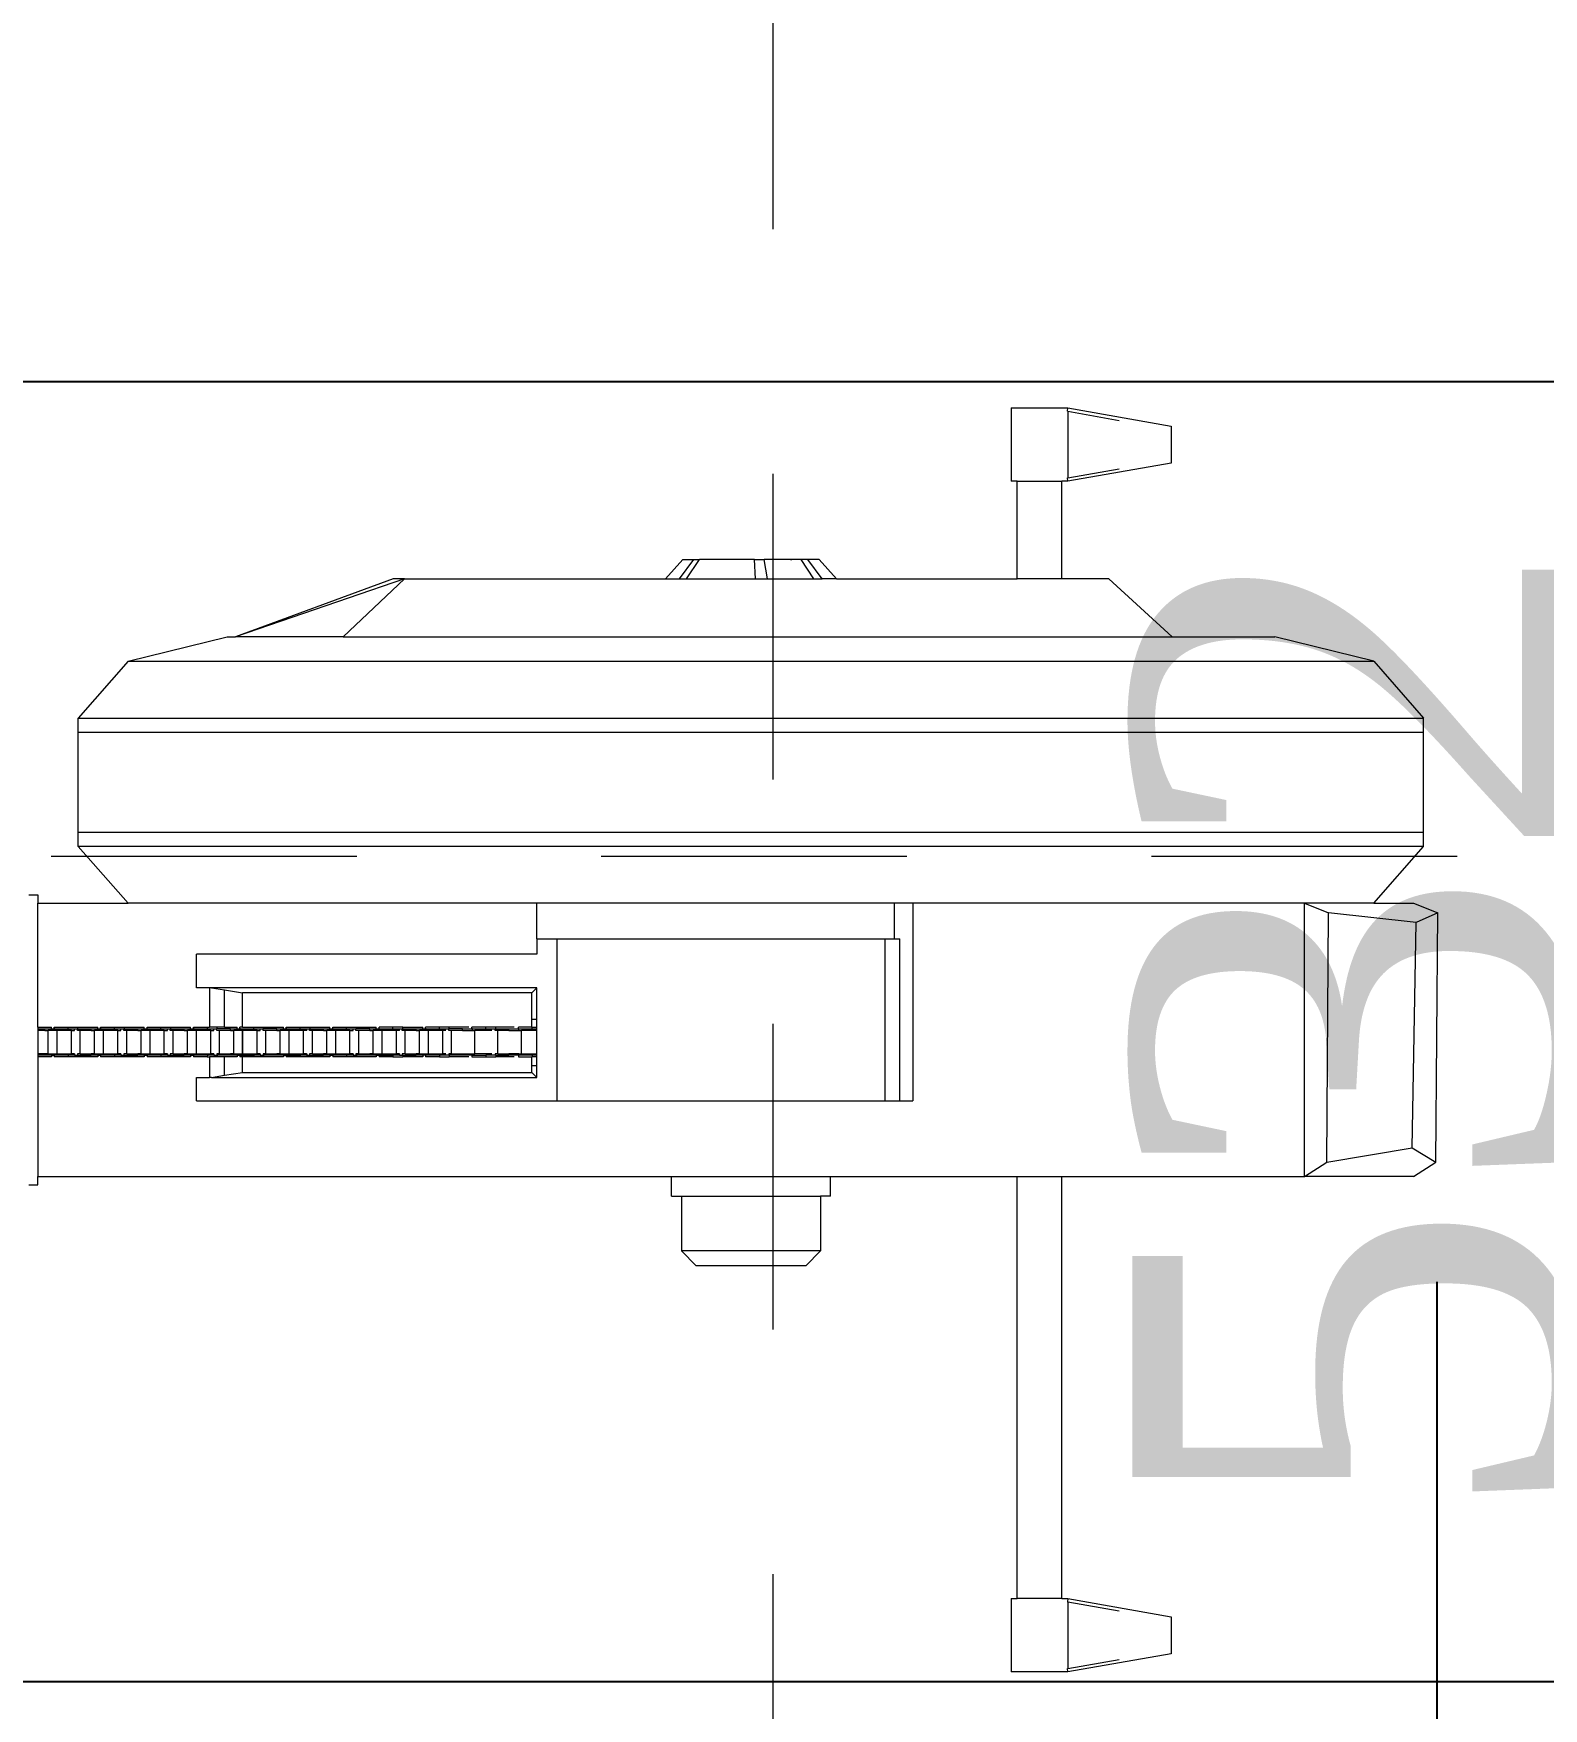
# Model space of a CAD drawing. Header units: millimetres. Extents: x -9564 to 494436, y -140371 to 4257.
# Drawn here: x 85.803 to 86.421, y 123.394 to 124.079 of the extents above; entities that cross this region are included whole.
import ezdxf
from ezdxf.enums import TextEntityAlignment as Align

# ---------------------------------------------------------------- set-up
doc = ezdxf.new("R2010")
doc.units = ezdxf.units.MM
doc.header["$MEASUREMENT"] = 0
doc.linetypes.add('HIDDEN2', pattern=[0.1875, 0.125, -0.0625])
doc.layers.get('DEFPOINTS').update_dxf_attribs({"lineweight": 18})
for name, color, linetype, lineweight in [('AS', 8, 'HIDDEN2', 5), ('Edges', 7, 'Continuous', 18), ('XR-KOP A3_MOZART$0$A-TXTKOP', 3, 'Continuous', 5)]:
    doc.layers.add(name, color=color, linetype=linetype, lineweight=lineweight)
doc.styles.add('HAND', font='ROMAND.SHX', dxfattribs={"width": 0.8, "height": 250})
doc.styles.add('style2', font='times.ttf', dxfattribs={"height": 0.18})
doc.styles.add('XR-KOP A3_MOZART$0$ROMAND', font='romand.shx', dxfattribs={"height": 2, "bigfont": 'bigfont.shx'})
doc.dimstyles.new('ISO-25', dxfattribs={"dimtxt": 0.18, "dimasz": 0.12, "dimexe": 0.1, "dimexo": 0.1, "dimgap": 0.0625, "dimtad": 1, "dimtoh": 1, "dimdec": 0, "dimlfac": 1000, "dimtxsty": 'style2', "dimblk": 'ARCHTICK', "dimcen": 0.15, "dimclrd": 1, "dimclre": 1, "dimclrt": 4, "dimadec": 0, "dimazin": 0, "dimtfac": 1, "dimtdec": 0, "dimtmove": 0, "dimatfit": 3, "dimldrblk": 'OBLIQUE', "dimfxl": 1, "dimarcsym": 0})

# ---------------------------------------------------------------- blocks, each defined once
blk = doc.blocks.new('as2')
at = {"layer": 'AS'}
for p, q in [((253.81479, 142.10882), (253.81479, 163.53901)), ((242.94456, 160.07752), (256.21479, 160.07752))]:
    blk.add_line(p, q, dxfattribs=at)
blk = doc.blocks.new('romaplan')
at = {"layer": 'Edges'}
for p, q in [((21.304, 36.206), (19.193, 35.834)), ((21.304, 36.135), (20.254, 35.95)), ((21.316, 36.137), (21.304, 36.206)), ((22.468, 36.206), (21.304, 36.206)), ((21.316, 36.137), (21.304, 36.135)), ((21.304, 36.135), (21.304, 34.776)), ((22.468, 36.206), (22.468, 34.706)), ((19.193, 35.834), (19.193, 35.078)), ((19.193, 35.078), (21.304, 34.706)), ((21.304, 34.776), (20.254, 34.961)), ((21.315, 34.774), (21.304, 34.776)), ((21.304, 34.706), (21.315, 34.774)), ((21.304, 34.706), (21.429, 34.706)), ((21.429, 32.707), (21.429, 34.706)), ((22.343, 34.706), (21.429, 34.706)), ((22.343, 34.706), (22.468, 34.706)), ((22.343, 32.707), (22.343, 34.706)), ((26.04, 32.707), (26.39, 33.106)), ((26.332, 32.707), (26.623, 33.106)), ((26.39, 33.106), (26.623, 33.106)), ((26.501, 32.707), (26.758, 33.106)), ((26.623, 33.106), (26.758, 33.106)), ((26.758, 33.106), (27.516, 33.106)), ((26.981, 33.106), (26.95, 33.106)), ((27.448, 32.707), (27.516, 33.106)), ((27.714, 33.106), (27.516, 33.106)), ((27.696, 32.707), (27.714, 33.106)), ((27.714, 33.106), (28.842, 33.106)), ((29.106, 32.707), (28.842, 33.106)), ((28.953, 33.106), (28.842, 33.106)), ((29.245, 32.707), (28.953, 33.106)), ((29.182, 33.106), (28.953, 33.106)), ((29.531, 32.707), (29.182, 33.106)), ((19.173, 31.525), (20.465, 32.707)), ((20.465, 32.707), (21.429, 32.707)), ((21.429, 32.707), (22.343, 32.707)), ((26.04, 32.707), (22.343, 32.707)), ((26.04, 32.707), (26.332, 32.707)), ((26.501, 32.707), (26.332, 32.707)), ((27.448, 32.707), (26.501, 32.707)), ((27.696, 32.707), (27.448, 32.707)), ((29.106, 32.707), (27.696, 32.707)), ((29.245, 32.707), (29.106, 32.707)), ((29.531, 32.707), (29.245, 32.707)), ((34.874, 32.707), (29.531, 32.707)), ((34.874, 32.707), (35.106, 32.707)), ((36.125, 31.525), (34.874, 32.707)), ((34.874, 32.707), (38.327, 31.525)), ((35.106, 32.707), (38.327, 31.525)), ((15.048, 31.025), (17.075, 31.525)), ((19.173, 31.525), (17.075, 31.525)), ((36.125, 31.525), (19.173, 31.525)), ((36.125, 31.525), (38.327, 31.525)), ((38.497, 31.525), (38.327, 31.525)), ((40.524, 31.025), (38.497, 31.525)), ((15.048, 31.025), (14.029, 29.863)), ((40.524, 31.025), (15.048, 31.025)), ((40.524, 31.025), (41.543, 29.863)), ((14.029, 29.57), (14.029, 29.863)), ((41.543, 29.863), (14.029, 29.863)), ((41.543, 29.57), (41.543, 29.863)), ((14.029, 27.531), (14.029, 29.57)), ((14.029, 29.57), (41.543, 29.57)), ((41.543, 27.531), (41.543, 29.57)), ((14.029, 27.238), (14.029, 27.531)), ((41.543, 27.531), (14.029, 27.531)), ((41.543, 27.238), (41.543, 27.531)), ((15.048, 26.077), (14.029, 27.238)), ((14.029, 27.238), (41.543, 27.238)), ((40.524, 26.077), (41.543, 27.238)), ((14.234, 26.077), (13.742, 25.88)), ((15.048, 26.077), (14.234, 26.077)), ((15.048, 26.077), (16.463, 26.077)), ((16.463, 26.077), (15.972, 25.88)), ((16.463, 20.488), (16.463, 26.077)), ((16.463, 26.077), (24.479, 26.077)), ((24.479, 26.077), (24.479, 22.036)), ((24.479, 26.077), (24.854, 26.077)), ((24.854, 25.347), (24.854, 26.077)), ((24.854, 26.077), (32.168, 26.077)), ((32.168, 25.347), (32.168, 26.077)), ((32.168, 26.077), (40.524, 26.077)), ((42.368, 26.077), (40.524, 26.077)), ((42.552, 26.248), (42.368, 26.248)), ((42.368, 26.248), (42.368, 26.077)), ((42.368, 23.539), (42.368, 26.077)), ((13.782, 20.783), (13.742, 25.88)), ((13.742, 25.88), (14.183, 25.683)), ((14.183, 25.683), (15.972, 25.88)), ((16.012, 20.783), (15.972, 25.88)), ((14.263, 21.077), (14.183, 25.683)), ((24.854, 25.347), (24.742, 25.347)), ((24.742, 22.036), (24.742, 25.347)), ((25.045, 25.347), (24.854, 25.347)), ((25.045, 22.036), (25.045, 25.347)), ((31.753, 25.347), (25.045, 25.347)), ((31.753, 22.036), (31.753, 25.347)), ((32.168, 25.347), (31.753, 25.347)), ((32.168, 25.347), (32.168, 25.033)), ((32.168, 25.033), (39.126, 25.033)), ((39.126, 24.345), (39.126, 25.033)), ((32.168, 24.345), (38.816, 24.345)), ((32.168, 24.345), (32.271, 24.244)), ((32.168, 23.705), (32.168, 24.345)), ((38.816, 24.345), (38.553, 24.303)), ((38.816, 24.345), (38.863, 24.345)), ((38.863, 24.345), (38.863, 23.539)), ((38.863, 24.345), (39.126, 24.345)), ((32.271, 24.244), (38.187, 24.244)), ((32.271, 23.705), (32.271, 24.244)), ((38.553, 24.303), (38.187, 24.244)), ((38.187, 23.539), (38.187, 24.244)), ((38.553, 23.539), (38.553, 24.303)), ((32.271, 23.705), (32.168, 23.705)), ((32.168, 23.539), (32.168, 23.705)), ((32.271, 23.539), (32.271, 23.705)), ((32.168, 23.508), (32.168, 23.539)), ((32.261, 23.539), (32.168, 23.539)), ((32.168, 22.968), (32.168, 23.508)), ((32.26, 23.508), (32.168, 23.508)), ((32.176, 23.477), (32.482, 23.477)), ((32.26, 23.508), (32.261, 23.539)), ((32.533, 23.508), (32.26, 23.508)), ((32.261, 23.539), (32.271, 23.539)), ((32.271, 23.539), (32.544, 23.539)), ((32.482, 22.999), (32.482, 23.477)), ((32.533, 23.477), (32.482, 23.477)), ((32.533, 23.477), (32.533, 23.508)), ((32.533, 23.508), (32.544, 23.508)), ((32.735, 23.477), (32.533, 23.477)), ((32.544, 23.508), (32.544, 23.539)), ((32.735, 23.508), (32.544, 23.508)), ((32.631, 23.539), (33.007, 23.539)), ((32.735, 23.477), (32.735, 23.508)), ((33.007, 23.508), (32.735, 23.508)), ((32.735, 23.477), (32.96, 23.477)), ((32.96, 22.999), (32.96, 23.477)), ((32.96, 23.477), (33.019, 23.477)), ((33.007, 23.508), (33.007, 23.539)), ((33.007, 23.539), (33.21, 23.539)), ((33.007, 23.508), (33.019, 23.508)), ((33.019, 23.477), (33.019, 23.508)), ((33.21, 23.508), (33.019, 23.508)), ((33.089, 23.477), (33.432, 23.477)), ((33.21, 23.508), (33.21, 23.539)), ((33.21, 23.539), (33.493, 23.539)), ((33.482, 23.508), (33.21, 23.508)), ((33.432, 22.999), (33.432, 23.477)), ((33.481, 23.477), (33.432, 23.477)), ((33.481, 23.477), (33.482, 23.508)), ((33.684, 23.477), (33.481, 23.477)), ((33.482, 23.508), (33.493, 23.508)), ((33.493, 23.508), (33.493, 23.539)), ((33.685, 23.508), (33.493, 23.508)), ((33.554, 23.539), (33.956, 23.539)), ((33.684, 23.477), (33.685, 23.508)), ((33.684, 23.477), (33.909, 23.477)), ((33.685, 23.508), (33.956, 23.508)), ((33.909, 22.999), (33.909, 23.477)), ((33.909, 23.477), (33.967, 23.477)), ((33.956, 23.508), (33.956, 23.539)), ((33.956, 23.539), (34.159, 23.539)), ((33.956, 23.508), (33.968, 23.508)), ((33.967, 23.477), (33.968, 23.508)), ((34.158, 23.508), (33.968, 23.508)), ((34.027, 23.477), (34.089, 23.477)), ((34.089, 22.999), (34.089, 23.477)), ((34.089, 23.477), (34.381, 23.477)), ((34.158, 23.508), (34.159, 23.539)), ((34.431, 23.508), (34.158, 23.508)), ((34.159, 23.539), (34.443, 23.539)), ((34.381, 22.999), (34.381, 23.477)), ((34.381, 23.477), (34.431, 23.477)), ((34.431, 23.477), (34.431, 23.508)), ((34.431, 23.508), (34.443, 23.508)), ((34.431, 23.477), (34.564, 23.477)), ((34.443, 23.508), (34.443, 23.539)), ((34.5, 23.508), (34.443, 23.508)), ((34.5, 23.508), (34.5, 23.539)), ((34.905, 23.539), (34.5, 23.539)), ((34.634, 23.508), (34.5, 23.508)), ((34.564, 22.999), (34.564, 23.477)), ((34.634, 23.477), (34.564, 23.477)), ((34.634, 23.477), (34.634, 23.508)), ((34.905, 23.508), (34.634, 23.508)), ((34.634, 23.477), (34.858, 23.477)), ((34.858, 22.999), (34.858, 23.477)), ((34.858, 23.477), (34.917, 23.477)), ((34.905, 23.508), (34.905, 23.539)), ((34.905, 23.539), (35.108, 23.539)), ((34.905, 23.508), (34.917, 23.508)), ((34.917, 23.477), (34.917, 23.508)), ((34.974, 23.508), (34.917, 23.508)), ((34.974, 23.477), (34.974, 23.508)), ((34.975, 23.477), (34.974, 23.508)), ((35.108, 23.508), (34.974, 23.508)), ((34.974, 23.477), (34.975, 23.477)), ((34.975, 23.477), (35.039, 23.477)), ((35.039, 22.999), (35.039, 23.477)), ((35.039, 23.477), (35.33, 23.477)), ((35.108, 23.508), (35.108, 23.539)), ((35.108, 23.539), (35.392, 23.539)), ((35.38, 23.508), (35.108, 23.508)), ((35.33, 22.999), (35.33, 23.477)), ((35.33, 23.477), (35.379, 23.477)), ((35.379, 23.477), (35.38, 23.508)), ((35.379, 23.477), (35.514, 23.477)), ((35.38, 23.508), (35.392, 23.508)), ((35.392, 23.508), (35.392, 23.539)), ((35.449, 23.508), (35.392, 23.508)), ((35.449, 23.508), (35.449, 23.539)), ((35.855, 23.539), (35.449, 23.539)), ((35.583, 23.508), (35.449, 23.508)), ((35.514, 22.999), (35.514, 23.477)), ((35.582, 23.477), (35.514, 23.477)), ((35.582, 23.477), (35.583, 23.508)), ((35.582, 23.477), (35.808, 23.477)), ((35.583, 23.508), (35.855, 23.508)), ((35.808, 22.999), (35.808, 23.477)), ((35.808, 23.477), (35.865, 23.477)), ((35.855, 23.508), (35.855, 23.539)), ((36.057, 23.539), (35.855, 23.539)), ((35.855, 23.508), (35.866, 23.508)), ((35.865, 23.477), (35.866, 23.508)), ((35.924, 23.508), (35.866, 23.508)), ((35.924, 23.477), (35.924, 23.508)), ((36.057, 23.508), (35.924, 23.508)), ((35.988, 23.477), (35.924, 23.477)), ((35.988, 22.999), (35.988, 23.477)), ((35.988, 23.477), (36.279, 23.477)), ((36.057, 23.508), (36.057, 23.539)), ((36.341, 23.539), (36.057, 23.539)), ((36.329, 23.508), (36.057, 23.508)), ((36.279, 22.999), (36.279, 23.477)), ((36.279, 23.477), (36.329, 23.477)), ((36.329, 23.477), (36.329, 23.508)), ((36.329, 23.508), (36.341, 23.508)), ((36.329, 23.477), (36.463, 23.477)), ((36.341, 23.508), (36.341, 23.539)), ((36.399, 23.508), (36.341, 23.508)), ((36.399, 23.508), (36.399, 23.539)), ((36.804, 23.539), (36.399, 23.539)), ((36.532, 23.508), (36.399, 23.508)), ((36.463, 22.999), (36.463, 23.477)), ((36.532, 23.477), (36.463, 23.477)), ((36.532, 23.477), (36.532, 23.508)), ((36.804, 23.508), (36.532, 23.508)), ((36.532, 23.477), (36.757, 23.477)), ((36.757, 22.999), (36.757, 23.477)), ((36.757, 23.477), (36.816, 23.477)), ((36.804, 23.508), (36.804, 23.539)), ((37.007, 23.539), (36.804, 23.539)), ((36.804, 23.508), (36.816, 23.508)), ((36.816, 23.477), (36.816, 23.508)), ((36.872, 23.508), (36.816, 23.508)), ((36.872, 23.477), (36.872, 23.508)), ((36.873, 23.477), (36.872, 23.508)), ((37.007, 23.508), (36.872, 23.508)), ((36.872, 23.477), (36.873, 23.477)), ((36.873, 23.477), (36.937, 23.477)), ((36.937, 22.999), (36.937, 23.477)), ((36.937, 23.477), (37.228, 23.477)), ((37.007, 23.508), (37.007, 23.539)), ((37.29, 23.539), (37.007, 23.539)), ((37.279, 23.508), (37.007, 23.508)), ((37.228, 22.999), (37.228, 23.477)), ((37.228, 23.477), (37.278, 23.477)), ((37.278, 23.477), (37.279, 23.508)), ((37.278, 23.477), (37.412, 23.477)), ((37.279, 23.508), (37.29, 23.508)), ((37.29, 23.508), (37.29, 23.539)), ((37.348, 23.508), (37.29, 23.508)), ((37.348, 23.508), (37.348, 23.539)), ((37.753, 23.539), (37.348, 23.539)), ((37.481, 23.508), (37.348, 23.508)), ((37.412, 22.999), (37.412, 23.477)), ((37.48, 23.477), (37.412, 23.477)), ((37.48, 23.477), (37.481, 23.508)), ((37.48, 23.477), (37.706, 23.477)), ((37.481, 23.508), (37.753, 23.508)), ((37.706, 22.999), (37.706, 23.477)), ((37.706, 23.477), (37.764, 23.477)), ((37.753, 23.508), (37.753, 23.539)), ((37.956, 23.539), (37.753, 23.539)), ((37.753, 23.508), (37.765, 23.508)), ((37.764, 23.477), (37.765, 23.508)), ((37.822, 23.508), (37.765, 23.508)), ((37.822, 23.477), (37.822, 23.508)), ((37.956, 23.508), (37.822, 23.508)), ((37.886, 23.477), (37.822, 23.477)), ((37.886, 22.999), (37.886, 23.477)), ((37.886, 23.477), (38.177, 23.477)), ((37.956, 23.508), (37.956, 23.539)), ((38.187, 23.539), (37.956, 23.539)), ((38.228, 23.508), (37.956, 23.508)), ((38.177, 23.477), (38.187, 23.477)), ((38.177, 22.999), (38.177, 23.477)), ((38.187, 23.539), (38.239, 23.539)), ((38.187, 22.999), (38.187, 23.477)), ((38.187, 23.477), (38.227, 23.477)), ((38.227, 23.477), (38.228, 23.508)), ((38.227, 23.477), (38.361, 23.477)), ((38.228, 23.508), (38.239, 23.508)), ((38.239, 23.508), (38.239, 23.539)), ((38.297, 23.508), (38.239, 23.508)), ((38.297, 23.508), (38.297, 23.539)), ((38.553, 23.539), (38.297, 23.539)), ((38.43, 23.508), (38.297, 23.508)), ((38.361, 22.999), (38.361, 23.477)), ((38.429, 23.477), (38.361, 23.477)), ((38.429, 23.477), (38.43, 23.508)), ((38.429, 23.477), (38.655, 23.477)), ((38.43, 23.508), (38.702, 23.508)), ((38.553, 23.539), (38.702, 23.539)), ((38.655, 22.999), (38.655, 23.477)), ((38.655, 23.477), (38.713, 23.477)), ((38.702, 23.508), (38.702, 23.539)), ((38.702, 23.539), (38.863, 23.539)), ((38.702, 23.508), (38.714, 23.508)), ((38.713, 23.477), (38.714, 23.508)), ((38.772, 23.508), (38.714, 23.508)), ((38.772, 23.477), (38.772, 23.508)), ((38.904, 23.508), (38.772, 23.508)), ((38.835, 23.477), (38.772, 23.477)), ((38.835, 22.999), (38.835, 23.477)), ((38.835, 23.477), (39.127, 23.477)), ((38.905, 23.539), (38.863, 23.539)), ((38.904, 23.508), (38.905, 23.539)), ((39.177, 23.508), (38.904, 23.508)), ((39.188, 23.539), (38.905, 23.539)), ((39.127, 22.999), (39.127, 23.477)), ((39.127, 23.477), (39.177, 23.477)), ((39.177, 23.477), (39.177, 23.508)), ((39.177, 23.508), (39.188, 23.508)), ((39.177, 23.477), (39.31, 23.477)), ((39.188, 23.508), (39.188, 23.539)), ((39.246, 23.508), (39.188, 23.508)), ((39.246, 23.508), (39.246, 23.539)), ((39.651, 23.539), (39.246, 23.539)), ((39.38, 23.508), (39.246, 23.508)), ((39.31, 22.999), (39.31, 23.477)), ((39.38, 23.477), (39.31, 23.477)), ((39.38, 23.477), (39.38, 23.508)), ((39.651, 23.508), (39.38, 23.508)), ((39.38, 23.477), (39.604, 23.477)), ((39.604, 22.999), (39.604, 23.477)), ((39.604, 23.477), (39.663, 23.477)), ((39.651, 23.508), (39.651, 23.539)), ((39.854, 23.539), (39.651, 23.539)), ((39.651, 23.508), (39.663, 23.508)), ((39.663, 23.477), (39.663, 23.508)), ((39.721, 23.508), (39.663, 23.508)), ((39.721, 23.477), (39.721, 23.508)), ((39.854, 23.508), (39.721, 23.508)), ((39.785, 23.477), (39.721, 23.477)), ((39.785, 22.999), (39.785, 23.477)), ((39.785, 23.477), (40.076, 23.477)), ((39.854, 23.508), (39.854, 23.539)), ((40.138, 23.539), (39.854, 23.539)), ((40.126, 23.508), (39.854, 23.508)), ((40.076, 22.999), (40.076, 23.477)), ((40.076, 23.477), (40.126, 23.477)), ((40.126, 23.477), (40.126, 23.508)), ((40.126, 23.508), (40.138, 23.508)), ((40.126, 23.477), (40.26, 23.477)), ((40.138, 23.508), (40.138, 23.539)), ((40.195, 23.508), (40.138, 23.508)), ((40.195, 23.508), (40.195, 23.539)), ((40.601, 23.539), (40.195, 23.539)), ((40.329, 23.508), (40.195, 23.508)), ((40.26, 22.999), (40.26, 23.477)), ((40.329, 23.477), (40.26, 23.477)), ((40.329, 23.477), (40.329, 23.508)), ((40.601, 23.508), (40.329, 23.508)), ((40.329, 23.477), (40.554, 23.477)), ((40.554, 22.999), (40.554, 23.477)), ((40.554, 23.477), (40.612, 23.477)), ((40.601, 23.508), (40.601, 23.539)), ((40.803, 23.539), (40.601, 23.539)), ((40.601, 23.508), (40.612, 23.508)), ((40.612, 23.477), (40.612, 23.508)), ((40.67, 23.508), (40.612, 23.508)), ((40.67, 23.477), (40.67, 23.508)), ((40.803, 23.508), (40.67, 23.508)), ((40.734, 23.477), (40.67, 23.477)), ((40.734, 22.999), (40.734, 23.477)), ((40.734, 23.477), (41.025, 23.477)), ((40.803, 23.508), (40.803, 23.539)), ((41.087, 23.539), (40.803, 23.539)), ((41.075, 23.508), (40.803, 23.508)), ((41.025, 22.999), (41.025, 23.477)), ((41.025, 23.477), (41.075, 23.477)), ((41.075, 23.477), (41.075, 23.508)), ((41.075, 23.508), (41.087, 23.508)), ((41.075, 23.477), (41.209, 23.477)), ((41.087, 23.508), (41.087, 23.539)), ((41.144, 23.508), (41.087, 23.508)), ((41.144, 23.508), (41.144, 23.539)), ((41.55, 23.539), (41.144, 23.539)), ((41.278, 23.508), (41.144, 23.508)), ((41.209, 22.999), (41.209, 23.477)), ((41.278, 23.477), (41.209, 23.477)), ((41.278, 23.477), (41.278, 23.508)), ((41.55, 23.508), (41.278, 23.508)), ((41.278, 23.477), (41.503, 23.477)), ((41.503, 22.999), (41.503, 23.477)), ((41.503, 23.477), (41.562, 23.477)), ((41.55, 23.508), (41.55, 23.539)), ((41.753, 23.539), (41.55, 23.539)), ((41.55, 23.508), (41.562, 23.508)), ((41.562, 23.477), (41.562, 23.508)), ((41.619, 23.508), (41.562, 23.508)), ((41.619, 23.477), (41.619, 23.508)), ((41.752, 23.508), (41.619, 23.508)), ((41.683, 23.477), (41.619, 23.477)), ((41.683, 22.999), (41.683, 23.477)), ((41.683, 23.477), (41.974, 23.477)), ((41.752, 23.508), (41.753, 23.539)), ((42.024, 23.508), (41.752, 23.508)), ((42.036, 23.539), (41.753, 23.539)), ((41.974, 22.999), (41.974, 23.477)), ((41.974, 23.477), (42.024, 23.477)), ((42.024, 23.477), (42.024, 23.508)), ((42.024, 23.508), (42.036, 23.508)), ((42.024, 23.477), (42.158, 23.477)), ((42.036, 23.508), (42.036, 23.539)), ((42.094, 23.508), (42.036, 23.508)), ((42.094, 23.508), (42.094, 23.539)), ((42.368, 23.539), (42.094, 23.539)), ((42.227, 23.508), (42.094, 23.508)), ((42.158, 22.999), (42.158, 23.477)), ((42.227, 23.477), (42.158, 23.477)), ((42.227, 23.477), (42.227, 23.508)), ((42.368, 23.508), (42.227, 23.508)), ((42.227, 23.477), (42.368, 23.477)), ((42.368, 23.539), (42.368, 23.508)), ((42.368, 23.508), (42.368, 23.477)), ((42.368, 23.477), (42.368, 22.999)), ((32.168, 22.938), (32.168, 22.968)), ((32.168, 22.968), (32.26, 22.968)), ((32.482, 22.999), (32.176, 22.999)), ((32.26, 22.968), (32.261, 22.938)), ((32.26, 22.968), (32.532, 22.968)), ((32.532, 22.999), (32.482, 22.999)), ((32.532, 22.999), (32.532, 22.968)), ((32.532, 22.999), (32.735, 22.999)), ((32.532, 22.968), (32.544, 22.968)), ((32.544, 22.968), (32.544, 22.938)), ((32.544, 22.968), (32.735, 22.968)), ((32.735, 22.999), (32.735, 22.968)), ((32.96, 22.999), (32.735, 22.999)), ((33.007, 22.968), (32.735, 22.968)), ((32.96, 22.999), (33.019, 22.999)), ((33.007, 22.968), (33.007, 22.938)), ((33.007, 22.968), (33.019, 22.968)), ((33.019, 22.999), (33.019, 22.968)), ((33.019, 22.968), (33.209, 22.968)), ((33.089, 22.999), (33.432, 22.999)), ((33.209, 22.968), (33.21, 22.938)), ((33.481, 22.968), (33.209, 22.968)), ((33.481, 22.999), (33.432, 22.999)), ((33.481, 22.999), (33.481, 22.968)), ((33.684, 22.999), (33.481, 22.999)), ((33.481, 22.968), (33.493, 22.968)), ((33.493, 22.968), (33.493, 22.938)), ((33.493, 22.968), (33.684, 22.968)), ((33.684, 22.999), (33.684, 22.968)), ((33.909, 22.999), (33.684, 22.999)), ((33.684, 22.968), (33.956, 22.968)), ((33.909, 22.999), (33.967, 22.999)), ((33.956, 22.968), (33.956, 22.938)), ((33.956, 22.968), (33.967, 22.968)), ((33.967, 22.999), (33.967, 22.968)), ((33.967, 22.968), (34.158, 22.968)), ((34.027, 22.999), (34.089, 22.999)), ((34.381, 22.999), (34.089, 22.999)), ((34.158, 22.968), (34.159, 22.938)), ((34.158, 22.968), (34.431, 22.968)), ((34.431, 22.999), (34.381, 22.999)), ((34.431, 22.999), (34.431, 22.968)), ((34.564, 22.999), (34.431, 22.999)), ((34.431, 22.968), (34.442, 22.968)), ((34.442, 22.968), (34.442, 22.938)), ((34.442, 22.968), (34.5, 22.968)), ((34.5, 22.968), (34.5, 22.938)), ((34.5, 22.968), (34.634, 22.968)), ((34.564, 22.999), (34.634, 22.999)), ((34.634, 22.999), (34.634, 22.968)), ((34.858, 22.999), (34.634, 22.999)), ((34.905, 22.968), (34.634, 22.968)), ((34.858, 22.999), (34.917, 22.999)), ((34.905, 22.968), (34.906, 22.938)), ((34.905, 22.968), (34.917, 22.968)), ((34.917, 22.999), (34.917, 22.968)), ((34.974, 22.968), (34.917, 22.968)), ((34.975, 22.999), (34.974, 22.999)), ((34.974, 22.999), (34.974, 22.968)), ((34.975, 22.999), (34.974, 22.968)), ((34.974, 22.968), (35.108, 22.968)), ((34.975, 22.999), (35.039, 22.999)), ((35.33, 22.999), (35.039, 22.999)), ((35.108, 22.968), (35.108, 22.938)), ((35.379, 22.968), (35.108, 22.968)), ((35.379, 22.999), (35.33, 22.999)), ((35.379, 22.999), (35.379, 22.968)), ((35.514, 22.999), (35.379, 22.999)), ((35.379, 22.968), (35.392, 22.968)), ((35.392, 22.968), (35.392, 22.938)), ((35.449, 22.968), (35.392, 22.968)), ((35.449, 22.968), (35.449, 22.938)), ((35.449, 22.968), (35.583, 22.968)), ((35.514, 22.999), (35.582, 22.999)), ((35.582, 22.999), (35.583, 22.968)), ((35.808, 22.999), (35.582, 22.999)), ((35.583, 22.968), (35.854, 22.968)), ((35.808, 22.999), (35.866, 22.999)), ((35.854, 22.968), (35.855, 22.938)), ((35.854, 22.968), (35.866, 22.968)), ((35.866, 22.999), (35.866, 22.968)), ((35.924, 22.968), (35.866, 22.968)), ((35.924, 22.999), (35.924, 22.968)), ((35.924, 22.999), (35.988, 22.999)), ((35.924, 22.968), (36.057, 22.968)), ((36.279, 22.999), (35.988, 22.999)), ((36.057, 22.968), (36.057, 22.938)), ((36.057, 22.968), (36.329, 22.968)), ((36.329, 22.999), (36.279, 22.999)), ((36.329, 22.999), (36.329, 22.968)), ((36.463, 22.999), (36.329, 22.999)), ((36.329, 22.968), (36.341, 22.968)), ((36.341, 22.968), (36.341, 22.938)), ((36.398, 22.968), (36.341, 22.968)), ((36.398, 22.968), (36.398, 22.938)), ((36.398, 22.968), (36.532, 22.968)), ((36.463, 22.999), (36.532, 22.999)), ((36.532, 22.999), (36.532, 22.968)), ((36.757, 22.999), (36.532, 22.999)), ((36.804, 22.968), (36.532, 22.968)), ((36.757, 22.999), (36.815, 22.999)), ((36.804, 22.968), (36.804, 22.938)), ((36.804, 22.968), (36.815, 22.968)), ((36.815, 22.999), (36.815, 22.968)), ((36.872, 22.968), (36.815, 22.968)), ((36.874, 22.999), (36.872, 22.999)), ((36.872, 22.999), (36.872, 22.968)), ((36.874, 22.968), (36.872, 22.968)), ((36.874, 22.999), (36.874, 22.968)), ((36.874, 22.999), (36.937, 22.999)), ((36.874, 22.968), (37.006, 22.968)), ((37.228, 22.999), (36.937, 22.999)), ((37.006, 22.968), (37.006, 22.938)), ((37.278, 22.968), (37.006, 22.968)), ((37.278, 22.999), (37.228, 22.999)), ((37.278, 22.999), (37.278, 22.968)), ((37.412, 22.999), (37.278, 22.999)), ((37.278, 22.968), (37.29, 22.968)), ((37.29, 22.968), (37.29, 22.938)), ((37.348, 22.968), (37.29, 22.968)), ((37.348, 22.968), (37.348, 22.938)), ((37.348, 22.968), (37.481, 22.968)), ((37.412, 22.999), (37.48, 22.999)), ((37.48, 22.999), (37.481, 22.968)), ((37.706, 22.999), (37.48, 22.999)), ((37.481, 22.968), (37.753, 22.968)), ((37.706, 22.999), (37.764, 22.999)), ((37.753, 22.968), (37.753, 22.938)), ((37.753, 22.968), (37.764, 22.968)), ((37.764, 22.999), (37.764, 22.968)), ((37.822, 22.968), (37.764, 22.968)), ((37.823, 22.999), (37.822, 22.999)), ((37.822, 22.999), (37.822, 22.968)), ((37.823, 22.968), (37.822, 22.968)), ((37.823, 22.999), (37.823, 22.968)), ((37.823, 22.999), (37.886, 22.999)), ((37.823, 22.968), (37.955, 22.968)), ((38.177, 22.999), (37.886, 22.999)), ((37.955, 22.968), (37.956, 22.938)), ((38.227, 22.968), (37.955, 22.968)), ((38.187, 22.999), (38.177, 22.999)), ((38.227, 22.999), (38.187, 22.999)), ((38.227, 22.999), (38.227, 22.968)), ((38.361, 22.999), (38.227, 22.999)), ((38.227, 22.968), (38.239, 22.968)), ((38.239, 22.968), (38.239, 22.938)), ((38.297, 22.968), (38.239, 22.968)), ((38.297, 22.968), (38.297, 22.938)), ((38.297, 22.968), (38.43, 22.968)), ((38.361, 22.999), (38.43, 22.999)), ((38.43, 22.999), (38.43, 22.968)), ((38.655, 22.999), (38.43, 22.999)), ((38.43, 22.968), (38.702, 22.968)), ((38.655, 22.999), (38.713, 22.999)), ((38.702, 22.968), (38.702, 22.938)), ((38.702, 22.968), (38.713, 22.968)), ((38.713, 22.999), (38.713, 22.968)), ((38.771, 22.968), (38.713, 22.968)), ((38.771, 22.999), (38.771, 22.968)), ((38.771, 22.999), (38.835, 22.999)), ((38.771, 22.968), (38.904, 22.968)), ((39.127, 22.999), (38.835, 22.999)), ((38.904, 22.968), (38.905, 22.938)), ((38.904, 22.968), (39.177, 22.968)), ((39.177, 22.999), (39.127, 22.999)), ((39.177, 22.999), (39.177, 22.968)), ((39.31, 22.999), (39.177, 22.999)), ((39.177, 22.968), (39.188, 22.968)), ((39.188, 22.968), (39.188, 22.938)), ((39.246, 22.968), (39.188, 22.968)), ((39.246, 22.968), (39.246, 22.938)), ((39.246, 22.968), (39.38, 22.968)), ((39.31, 22.999), (39.38, 22.999)), ((39.38, 22.999), (39.38, 22.968)), ((39.604, 22.999), (39.38, 22.999)), ((39.651, 22.968), (39.38, 22.968)), ((39.604, 22.999), (39.663, 22.999)), ((39.651, 22.968), (39.652, 22.938)), ((39.651, 22.968), (39.663, 22.968)), ((39.663, 22.999), (39.663, 22.968)), ((39.721, 22.968), (39.663, 22.968)), ((39.721, 22.999), (39.721, 22.968)), ((39.721, 22.999), (39.785, 22.999)), ((39.721, 22.968), (39.853, 22.968)), ((40.076, 22.999), (39.785, 22.999)), ((39.853, 22.968), (39.854, 22.938)), ((39.853, 22.968), (40.126, 22.968)), ((40.126, 22.999), (40.076, 22.999)), ((40.126, 22.999), (40.126, 22.968)), ((40.26, 22.999), (40.126, 22.999)), ((40.126, 22.968), (40.137, 22.968)), ((40.137, 22.968), (40.137, 22.938)), ((40.195, 22.968), (40.137, 22.968)), ((40.195, 22.968), (40.195, 22.938)), ((40.195, 22.968), (40.329, 22.968)), ((40.26, 22.999), (40.329, 22.999)), ((40.329, 22.999), (40.329, 22.968)), ((40.554, 22.999), (40.329, 22.999)), ((40.6, 22.968), (40.329, 22.968)), ((40.554, 22.999), (40.612, 22.999)), ((40.6, 22.968), (40.601, 22.938)), ((40.6, 22.968), (40.612, 22.968)), ((40.612, 22.999), (40.612, 22.968)), ((40.67, 22.968), (40.612, 22.968)), ((40.67, 22.999), (40.67, 22.968)), ((40.67, 22.999), (40.734, 22.999)), ((40.67, 22.968), (40.803, 22.968)), ((41.025, 22.999), (40.734, 22.999)), ((40.803, 22.968), (40.803, 22.938)), ((40.803, 22.968), (41.075, 22.968)), ((41.075, 22.999), (41.025, 22.999)), ((41.075, 22.999), (41.075, 22.968)), ((41.209, 22.999), (41.075, 22.999)), ((41.075, 22.968), (41.087, 22.968)), ((41.087, 22.968), (41.087, 22.938)), ((41.144, 22.968), (41.087, 22.968)), ((41.144, 22.968), (41.144, 22.938)), ((41.144, 22.968), (41.278, 22.968)), ((41.209, 22.999), (41.278, 22.999)), ((41.278, 22.999), (41.278, 22.968)), ((41.503, 22.999), (41.278, 22.999)), ((41.55, 22.968), (41.278, 22.968)), ((41.503, 22.999), (41.561, 22.999)), ((41.55, 22.968), (41.55, 22.938)), ((41.55, 22.968), (41.561, 22.968)), ((41.561, 22.999), (41.561, 22.968)), ((41.619, 22.968), (41.561, 22.968)), ((41.619, 22.999), (41.619, 22.968)), ((41.619, 22.999), (41.683, 22.999)), ((41.619, 22.968), (41.752, 22.968)), ((41.974, 22.999), (41.683, 22.999)), ((41.752, 22.968), (41.752, 22.938)), ((41.752, 22.968), (42.024, 22.968)), ((42.024, 22.999), (41.974, 22.999)), ((42.024, 22.999), (42.024, 22.968)), ((42.158, 22.999), (42.024, 22.999)), ((42.024, 22.968), (42.036, 22.968)), ((42.036, 22.968), (42.036, 22.938)), ((42.093, 22.968), (42.036, 22.968)), ((42.093, 22.968), (42.093, 22.938)), ((42.093, 22.968), (42.227, 22.968)), ((42.158, 22.999), (42.227, 22.999)), ((42.227, 22.999), (42.227, 22.968)), ((42.227, 22.999), (42.368, 22.999)), ((42.227, 22.968), (42.368, 22.968)), ((42.368, 22.999), (42.368, 22.968)), ((42.368, 22.968), (42.368, 22.938)), ((32.168, 22.754), (32.168, 22.938)), ((32.168, 22.938), (32.261, 22.938)), ((32.168, 22.516), (32.168, 22.754)), ((32.168, 22.754), (32.271, 22.754)), ((32.168, 22.516), (32.271, 22.617)), ((32.271, 22.938), (32.261, 22.938)), ((32.271, 22.754), (32.271, 22.938)), ((32.544, 22.938), (32.271, 22.938)), ((32.271, 22.617), (32.271, 22.754)), ((38.187, 22.617), (32.271, 22.617)), ((32.631, 22.938), (33.007, 22.938)), ((33.21, 22.938), (33.007, 22.938)), ((33.493, 22.938), (33.21, 22.938)), ((33.554, 22.938), (33.956, 22.938)), ((34.159, 22.938), (33.956, 22.938)), ((34.159, 22.938), (34.442, 22.938)), ((34.5, 22.938), (34.906, 22.938)), ((35.108, 22.938), (34.906, 22.938)), ((35.108, 22.938), (35.392, 22.938)), ((35.449, 22.938), (35.855, 22.938)), ((35.855, 22.938), (36.057, 22.938)), ((36.057, 22.938), (36.341, 22.938)), ((36.398, 22.938), (36.804, 22.938)), ((36.804, 22.938), (37.006, 22.938)), ((37.006, 22.938), (37.29, 22.938)), ((37.348, 22.938), (37.753, 22.938)), ((37.753, 22.938), (37.956, 22.938)), ((37.956, 22.938), (38.187, 22.938)), ((38.187, 22.617), (38.187, 22.938)), ((38.187, 22.938), (38.239, 22.938)), ((38.553, 22.558), (38.187, 22.617)), ((38.297, 22.938), (38.553, 22.938)), ((38.553, 22.558), (38.553, 22.938)), ((38.553, 22.938), (38.702, 22.938)), ((38.702, 22.938), (38.863, 22.938)), ((38.863, 22.938), (38.863, 22.516)), ((38.905, 22.938), (38.863, 22.938)), ((38.905, 22.938), (39.188, 22.938)), ((39.246, 22.938), (39.652, 22.938)), ((39.652, 22.938), (39.854, 22.938)), ((39.854, 22.938), (40.137, 22.938)), ((40.195, 22.938), (40.601, 22.938)), ((40.601, 22.938), (40.803, 22.938)), ((40.803, 22.938), (41.087, 22.938)), ((41.144, 22.938), (41.55, 22.938)), ((41.55, 22.938), (41.752, 22.938)), ((41.752, 22.938), (42.036, 22.938)), ((42.093, 22.938), (42.368, 22.938)), ((42.368, 22.938), (42.368, 20.488)), ((38.816, 22.516), (32.168, 22.516)), ((38.816, 22.516), (38.553, 22.558)), ((38.816, 22.516), (38.863, 22.516)), ((39.126, 22.516), (38.863, 22.516)), ((39.126, 22.036), (39.126, 22.516)), ((24.742, 22.036), (24.479, 22.036)), ((25.045, 22.036), (24.742, 22.036)), ((31.753, 22.036), (25.045, 22.036)), ((39.126, 22.036), (31.753, 22.036)), ((14.263, 21.077), (13.782, 20.783)), ((16.012, 20.783), (14.263, 21.077)), ((14.234, 20.488), (13.782, 20.783)), ((16.463, 20.488), (16.012, 20.783)), ((14.234, 20.488), (16.463, 20.488)), ((21.429, 20.488), (16.463, 20.488)), ((21.429, 11.859), (21.429, 20.488)), ((22.343, 20.488), (21.429, 20.488)), ((22.343, 11.859), (22.343, 20.488)), ((26.161, 20.488), (22.343, 20.488)), ((26.161, 20.086), (26.161, 20.488)), ((29.411, 20.488), (26.161, 20.488)), ((29.411, 20.086), (29.411, 20.488)), ((42.368, 20.488), (29.411, 20.488)), ((42.368, 20.317), (42.368, 20.488)), ((42.552, 20.317), (42.368, 20.317)), ((26.161, 20.086), (26.363, 20.086)), ((26.363, 20.086), (26.363, 18.966)), ((29.209, 20.086), (26.363, 20.086)), ((29.209, 20.086), (29.209, 18.966)), ((29.411, 20.086), (29.209, 20.086)), ((26.363, 18.966), (26.662, 18.659)), ((26.363, 18.966), (29.209, 18.966)), ((29.209, 18.966), (28.91, 18.659)), ((26.662, 18.659), (28.91, 18.659)), ((21.304, 11.859), (19.193, 11.487)), ((20.254, 11.603), (21.304, 11.788)), ((21.304, 11.859), (21.316, 11.79)), ((21.429, 11.859), (21.304, 11.859)), ((21.316, 11.79), (21.304, 11.788)), ((21.304, 11.788), (21.304, 10.429)), ((21.429, 11.859), (22.343, 11.859)), ((22.468, 11.859), (22.343, 11.859)), ((22.468, 11.859), (22.468, 10.359)), ((19.193, 11.487), (19.193, 10.731)), ((19.193, 10.731), (21.304, 10.359)), ((21.304, 10.429), (20.254, 10.614)), ((21.315, 10.427), (21.304, 10.429)), ((21.304, 10.359), (21.315, 10.427)), ((21.304, 10.359), (22.468, 10.359))]:
    blk.add_line(p, q, dxfattribs=at)
blk = doc.blocks.new('_ArchTick')
at = {"color": 0, "linetype": 'ByBlock', "const_width": 0.15}
blk.add_lwpolyline([(-0.5, -0.5), (0.5, 0.5)], dxfattribs=at)
blk = doc.blocks.new('*D684')
at = {"color": 1, "lineweight": -2, "transparency": 16777216}
for p, q in [((309.52965, 165.79818), (309.52965, 165.22469)), ((307.19357, 165.7972), (307.19357, 165.22469)), ((309.52965, 165.32469), (307.19357, 165.32469))]:
    blk.add_line(p, q, dxfattribs=at)
at = {"layer": 'DEFPOINTS', "color": 0, "transparency": 16777216}
for p in [(307.19357, 165.8972), (309.52965, 165.89818), (307.19357, 165.32469)]:
    blk.add_point(p, dxfattribs=at)
at = {"color": 1, "lineweight": -2, "transparency": 16777216, "xscale": 0.12, "yscale": 0.12, "zscale": 0.12, "rotation": 180}
blk.add_blockref('_ArchTick', (307.19357, 165.32469), dxfattribs=at)
at = {"color": 1, "lineweight": -2, "transparency": 16777216, "xscale": 0.12, "yscale": 0.12, "zscale": 0.12}
blk.add_blockref('_ArchTick', (309.52965, 165.32469), dxfattribs=at)
at = {"color": 4, "transparency": 16777216, "insert": (308.36161, 165.47875), "char_height": 0.18, "attachment_point": 5, "style": 'style2'}
blk.add_mtext('2336', dxfattribs=at)
blk = doc.blocks.new('_Oblique')
at = {"color": 0, "linetype": 'ByBlock', "lineweight": -2}
blk.add_line((-0.5, -0.5), (0.5, 0.5), dxfattribs=at)
blk = doc.blocks.new('*D685')
at = {"color": 1, "lineweight": -2, "transparency": 16777216}
for p, q in [((308.74592, 166.16642), (309.75057, 166.16642)), ((309.65057, 165.63484), (309.65057, 166.16642)), ((308.75616, 165.63484), (309.75057, 165.63484))]:
    blk.add_line(p, q, dxfattribs=at)
at = {"layer": 'DEFPOINTS', "color": 0, "transparency": 16777216}
for p in [(308.64592, 166.16642), (309.65057, 166.16642), (308.65616, 165.63484)]:
    blk.add_point(p, dxfattribs=at)
at = {"color": 1, "lineweight": -2, "transparency": 16777216, "xscale": 0.12, "yscale": 0.12, "zscale": 0.12}
for p, rotation in [((309.65057, 166.16642), 90), ((309.65057, 165.63484), 270)]:
    blk.add_blockref('_ArchTick', p, dxfattribs=dict(at, rotation=rotation))
at = {"color": 4, "transparency": 16777216, "insert": (309.49651, 165.90063), "char_height": 0.18, "attachment_point": 5, "rotation": 90, "style": 'style2'}
blk.add_mtext('532', dxfattribs=at)
blk = doc.blocks.new('A$C2a879c63')
at = {"xscale": -0.02, "yscale": 0.02, "zscale": 0.02}
blk.add_blockref('romaplan', (115.56695, 21.89641), dxfattribs=at)
at = {"layer": 'AS'}
blk.add_blockref('as2', (-138.79455, -137.64027), dxfattribs=at)
at = {"color": 4, "style": 'HAND'}
for tag, height, rotation, p in [('DRY.WASHER', 0.054, 0, (11.93663, 24.91225)), ('PATIO', 0.135, 0, (20.96655, 21.56957)), ('GENSET', 0.135, 0, (18.21566, 17.10449)), ('PLANTERBOX', 0.135, 90, (22.16897, 13.29588)), ('PLANTERBOX', 0.135, 0, (18.52245, 11.56325)), ('PATIO', 0.135, 0, (400.03955, 10.82101)), ('CARPORT', 0.135, 0, (12.15696, 9.7744)), ('CARPORT', 0.135, 0, (20.62021, 9.7744))]:
    blk.add_attdef(tag, text='', height=height, rotation=rotation, dxfattribs=at).set_placement(p, align=Align.MIDDLE)
at = {"layer": 'XR-KOP A3_MOZART$0$A-TXTKOP', "style": 'XR-KOP A3_MOZART$0$ROMAND'}
for tag, p in [('1:200', (37.04676, 3.18795)), ('1:100', (79.04676, 3.18795)), ('1:100', (121.04676, 3.18795)), ('1:100', (163.04676, 3.18795)), ('1:100', (205.04676, 3.18795)), ('1:100', (247.04676, 3.18795)), ('1:100', (289.04676, 3.18795)), ('1:100', (331.04676, 3.18795)), ('1:100', (373.04676, 3.18795)), ('1:100', (415.04676, 3.18795)), ('1:100', (457.04676, 3.18795)), ('1:100', (499.04676, 3.18795))]:
    blk.add_attdef(tag, text='', height=0.12959, dxfattribs=at).set_placement(p, align=Align.MIDDLE)
for base, p1, p2, angle, picture, middle in [((115.41263, 22.63128), (114.41822, 22.09969), (114.40798, 22.63128), 90, '*D685', (115.25857, 22.36548)), ((112.95563, 21.78955), (115.29171, 22.36304), (112.95563, 22.36206), 180, '*D684', (114.12367, 21.94361))]:
    dim = blk.add_linear_dim(base=base, p1=p1, p2=p2, angle=angle, dimstyle='ISO-25')
    dim.commit()
    dim.dimension.update_dxf_attribs({"geometry": picture, "text_midpoint": middle, "insert": (-194.23794, -143.53514)})

msp = doc.modelspace()

# ---------------------------------------------------------------- block references
msp.add_blockref('A$C2a879c63', (-28.91482, 101.30577))

doc.saveas('drawing.dxf')
